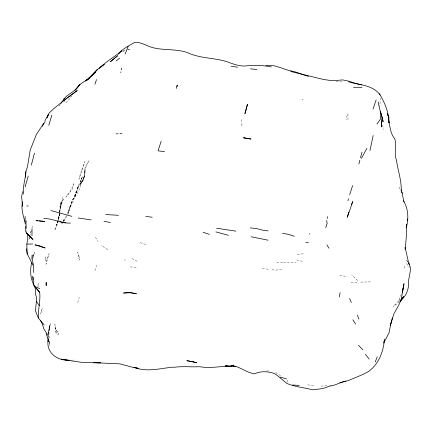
<?xml version="1.0" encoding="UTF-8"?>
<svg xmlns="http://www.w3.org/2000/svg" width="432" height="432" viewBox="0 0 432 432"><rect width="100%" height="100%" fill="white"/><g stroke="black" fill="none" stroke-linecap="round" stroke-linejoin="round"><path stroke-width="0.32" stroke-dasharray="2.16 1.62" d="M380.414 97.902L379.771 106.132M38.005 287.199L38.135 283.208L37.994 286.94M42.174 308.475L40.619 313.983L42.298 308.48M48.875 334.859L49.502 325.004L48.357 334.147L50.436 323.341L48.784 330.248L48.346 334.066M347.987 119.632L347.954 113.821L346.88 116.186L346.021 119.772M241.904 119.642L241.466 126.079L242.201 124.681M59.881 212.096C60.07 207.392 60.955 202.43 63.709 198.515L60.28 207.187L59.654 212.063M26.73 221.999L26.849 220.682L26.698 221.908M48.357 334.147L48.562 332.327L48.616 334.838M404.066 268.25L404.487 264.649M59.578 212.674L57.559 223.522L58.163 220.968M62.208 201.847C58.541 211.037 59.621 221.53 54.67 230.402L57.856 221.681L56.608 225.18L57.861 220.752M60.28 207.187L60.048 208.996L61.549 203.688M59.508 212.798L58.423 219.942L59.675 214.58L58.315 220.331M59.611 212.144L59.805 210.848M33.464 257.785L34.339 252.347L33.566 255.949M33.512 256.198L34.339 252.347M58.444 219.294L59.476 214.623L58.039 220.12M49.162 328.693L48.784 330.248L49.766 326.138M29.452 237.519L28.852 239.895L29.516 237.379M31.18 230.996L30.181 234.862M31.298 230.537L30.197 234.554M31.919 228.101L32.54 225.661M94.991 270.643L96.547 265.291M77.717 302.465L79.272 297.562M401.258 294.284L398.488 301.293L399.686 299.684L393.487 306.45L393.962 306.094M287.204 382.201L288.365 378.583M60.545 203.98L61.285 201.728L59.756 206.669L62.991 196.463M68.116 214.504L72.301 200.372L77.398 190.188C74.909 195.939 73.478 202.133 69.833 207.387L78.435 186.689L74.92 197.203C75.627 189.421 80.125 183.362 82.539 176.256L80.8 181.516L81.286 177.854L80.438 187.056L77.96 192.164L72.301 200.372L67.781 212.582L63.828 221.13M62.894 221.546L64.292 218.857L62.894 221.616M63.59 221.632L66.944 215.984M71.334 96.098L70.713 97.157L71.383 96.077M60.248 104.555L59.546 105.656L60.712 104.285M80.692 183.395L81.653 182.158M69.844 98.447L65.648 103.199L64.789 101.412M399.773 301.601L393.487 306.45M57.515 335.043L58.568 334.201L55.301 328.147L54.896 324.302L56.284 333.963L55.301 328.147L58.568 334.201M330.156 385.684L331.344 385.187M125.156 50.512L121.997 51.5L125.123 50.544M127.683 49.718L130.453 49.091L127.618 49.783M229.43 365.585L233.388 364.819M281.686 269.525L275.216 270.14L270.653 269.509M297.319 254.351L303.577 253.773M283.543 262.786L289.742 262.224L296.19 262.705M326.986 385.636L319.972 386.235M370.413 281.864L359.586 282.145M124.13 260.01L125.399 259.961M266.506 370.969L269.136 370.872M70.778 360.185L75.163 360.045M351.032 282.209L357.491 282.177M336.236 81.626L342.954 81.983M276.82 262.37L283.273 262.802M262.327 268.704L268.774 269.212M130.27 266.857L136.717 267.629M339.703 275.378L346.14 276.394M307.627 384.777L314.064 385.922M296.698 259.967L303.075 261.484M140.103 242.644L146.524 244.712M131.884 258.53L137.641 261.522M107.676 249.696L101.304 245.257M275.567 372.395L281.48 376.364M357.836 280.579L351.734 274.914M406.409 263.606L410.049 267.602M407.695 261.9L406.307 259.826L407.722 262.024M95.461 237.217L98.026 241.504M398.941 186.964L400.097 189.173M382.385 125.129L383.935 129.573M26.449 230.65L26.687 231.968M31.909 259.313L31.217 255.42L31.752 259.292M49.286 343.721L49.55 346.275M45.301 260.361L45.301 260.653L45.446 256.883L45.301 260.361M85.023 171.153C85.423 176.375 82.89 181.073 79.893 185.134L84.316 176.666L82.015 181.813L84.699 175.338L83.846 178.427L84.807 169.603L84.856 174.874L84.769 169.241L85.936 165.44L89.051 160.747L86.27 165.791L85.023 171.153M121.262 68.024L120.879 72.824L121.316 67.522L121.262 68.024M327.272 216.383L326.549 223.225L327.629 217.409L327.272 216.383M46.85 259.643L45.986 264.26L49.086 253.665L46.85 259.643M81.443 170.37L78.959 179.231L84.958 161.714L81.443 170.37M73.856 183.751L72.333 189.054L65.934 197.116L69.746 192.283L73.856 183.751M68.818 210.973L68.062 213.505L70.438 205.654L68.818 210.973M62.613 222.113L61.495 224.375L62.613 222.167M83.149 180.09L77.188 188.293L83.149 180.09M122.213 133.78L115.268 133.963L122.213 133.78M302.967 99.776L302.557 99.549L302.967 99.776M79.18 257.159L77.733 252.229L79.277 260.064L79.18 257.159"/><path stroke-width="0.65" d="M38.335 318.017L35.424 310.781L36.769 297.923L35.338 293.868L35.597 290.158L34.673 286.492L39.695 292.361C40.624 300.996 37.984 309.479 38.335 318.017L44.14 324.972M22.561 191.624L21.6 197.046L22.329 202.813C20.887 210.271 23.949 216.999 25.337 224.084M32.513 255.004C31.725 260.939 34.571 266.566 33.48 272.495M401.198 191.144C401.711 180.603 397.85 170.5 396.479 160.142C393.59 153.344 397.057 145.768 394.772 138.893C390.647 133.969 390.15 127.651 388.962 121.657M48.006 341.593L48.087 337.862M380.489 113.589L380.349 119.178L376.985 124.103M25.618 226.049L25.747 231.692L27.616 234.436L27.448 233.944L27.864 237.789L26.838 244.096L27.135 253.6L32.945 265.151M32.022 228.631L31.99 235.753M406.517 224.327L406.382 235.84L405.324 248.778M25.547 177.25L25.861 171.693L27.535 166.423L30.197 150.12L36.347 134.536L43.794 123.163M48.206 339.73C45.803 352.242 56.673 360.472 68.272 360.266L61.225 359.192L68.272 360.266M406.463 224.176L406.204 227.869C408.866 218.965 408.359 209.212 403.747 201.091M25.153 216.427L25.067 221.054L25.985 222.442L26.249 228.566M25.861 171.693C25.45 179.258 22.583 186.559 23.495 194.054M339.487 296.946L340.07 292.626M177.001 86.708L177.26 85.045L176.272 88.403M31.59 263.018C29.83 270.74 30.456 279.369 34.533 286.184M402.413 292.723L403.99 283.673L401.096 299.927L398.801 305.073L393.973 313.708L390.377 325.172L392.44 317.866M403.364 287.302L402.43 290.601M369.959 150.617L373.162 135.54M358.873 164.063L359.834 160.229M347.971 200.81L348.505 198.72M34.479 153.117L31.336 165.132M48.751 125.35L51.862 115.144M25.088 186.97L28.21 176.121M360.45 157.761L362.016 152.204M373.037 109.021L376.132 99.895M352.631 185.544L349.682 194.719M325.793 227.686L327.343 222.68M390.269 325.301L390.874 323.39L388.957 332.986L383.638 343.121L384.485 339.536C383.335 351.74 378.81 364.073 368.507 371.531C361.946 375.208 354.861 377.789 347.949 380.711C341.199 381.38 335.497 385.803 328.968 386.181C323.995 388.967 318.098 389.059 312.53 389.804C303.993 387.504 294.986 386.959 286.816 383.411C282.69 380.084 278.824 376.51 274.46 373.518C268.083 371.423 260.912 370.78 254.707 373.82C246.256 372.713 239.722 366.239 231.12 365.499L233.766 365.861M348.953 212.004L347.269 217.274L352.755 201.555L351.54 204.422M161.168 141.269L158.069 150.795L164.511 151.686M94.954 84.251L96.498 79.558M407.171 220.574L407.754 218.813M63.239 100.192C66.717 93.857 75.049 92.221 78.808 85.828C81.891 82.021 86.983 80.757 90.293 77.22M125.107 54.07L128.169 46.391M44.966 120.739L49.264 112.871L54.248 108.281L65.923 98.842L77.247 90.547L66.112 98.766L63.715 101.072M375.246 361.962L377.239 356.751M366.962 148.262L361.449 158.36M42.282 126.36L45.187 121.365M60.95 103.448L62.705 100.688M400.21 301.131C405.734 296.563 408.802 289.996 408.591 282.809C408.294 276.286 412.825 268.726 408.391 262.937M91.222 76.34L95.38 72.387L86.481 80.487L87.966 79.288L85.331 81.022C91.962 75.789 96.984 68.731 104.312 64.319L100.354 67.597M99.263 68.467C105.867 61.447 114.502 57.067 121.63 50.733L118.271 54.059C122.537 48.719 128.903 45.83 134.654 42.439C139.671 41.872 144.504 44.469 149.008 46.402C162.394 51.548 177.52 47.617 190.528 53.935C202.003 58.363 214.558 57.996 226.222 61.452C233.21 63.979 240.192 67.003 247.79 65.718C255.641 65.243 263.601 65.335 271.334 66.917M87.426 79.742L89.37 78.095M116.105 60.998L119.686 58.061M63.644 99.025L64.762 98.415M345.8 381.262L339.892 382.811M227.864 366.19C218.581 366.584 209.023 368.437 199.746 366.709C191.095 367.189 182.385 366.039 173.783 367.34M226.789 366.093L225.472 366.352L231.93 366.422L225.229 365.861L235.861 366.46M173.378 367.07C160.304 368.366 146.918 372.389 134.066 367.373M26.811 206.01L28.301 205.897M305.878 242.411L308.383 242.314M69.536 360.229L67.662 360.288L80.541 362.2L86.751 362.653L100.613 362.794L93.452 362.675L119.745 363.836L132.392 367.222L138.85 368.464L134.033 367.346M26.838 244.096L32.654 244.015M265.912 65.545C275.033 64.028 282.933 69.466 291.589 71.048C297.459 72.041 302.686 75.001 308.459 76.313M353.452 87.275L361.924 87.302M105.613 214.537L118.514 215.298M43.713 218.446C52.969 218.452 61.225 223.533 70.47 223.074M292.588 384.993L299.284 385.425M39.371 220.963L44.69 221.427L36.007 220.617L38.038 220.849M250.366 227.896L256.813 228.614L263.239 230.321L268.099 230.877M250.463 68.812L256.905 69.547M145.784 216.454L152.231 217.215M91.136 219.893L78.251 217.993M231.136 66.209L237.573 67.219M251.224 236.779L268.067 240.192M104.026 221.395L110.462 222.442M59.918 221.778L65.518 222.934M216.61 228.22L235.931 231.152M282.555 233.323L288.997 234.452L294.338 236.277M361.541 84.883L355.174 83.322L348.986 81.173L342.533 79.904L335.659 80.552L329.206 80.32L322.769 79.294L290.623 71.48M348.554 81.886C359.429 84.98 372.784 84.877 380.09 94.916M215.919 231.908L228.56 235.316M71.825 216.34L50.954 210.557M280.222 377.125L286.529 378.891M203.197 232.276L209.401 234.376M309.334 233.744L309.841 233.95M33.318 281.156L33.842 285.557L34.614 286.438L39.733 288.727M26.303 232.929L32.956 239.479L26.924 233.28M369.155 359.1L365.326 354.256M29.014 235.435L29.851 236.293M358.501 345.33L362.869 349.866M34.614 286.438L39.695 292.361M36.639 301.655L39.317 305.559M408.78 263.677L409.487 264.778L408.456 262.127L405.34 248.346M352.89 319.761L355.606 324.081M49.351 337.462L43.961 329.092L42.066 323.428L40.592 320.436M326.943 244.885L328.946 248.238M379.409 93.717C384.707 102.373 388.994 112.682 388.973 122.899L388.708 117.866L387.358 113.74L389.092 117.698M401.641 192.116L402.241 193.261L403.612 200.686M349.661 298.442L351.319 302.54M46.067 333.628L49.113 341.771M357.421 315.074L358.911 319.14M380.246 111.683L380.624 112.768L378.043 101.855M403.655 200.885L404.017 201.982M401.177 189.821L402.241 193.261M27.367 254.129L26.395 248.767M49.14 341.69L49.599 343.634M32.368 276.313L33.037 280.211M22.118 201.874L22.68 206.064M22.329 202.813L22.691 206.021M33.259 277.02L33.28 280.444M405.108 247.325L405.113 249.313M46.213 282.884L46.148 285.628L46.208 282.539L46.213 282.884M382.212 117.704L381.283 126.889L382.212 117.704L380.884 112.898L383.157 121.657L382.212 117.704M247.498 104.225L244.939 113.627L247.498 104.225M48.352 114.539L47.115 117.472L48.352 114.539M403.564 296.654L400.156 301.147L403.564 296.654M79.169 85.374L75.06 90.142L79.947 84.569L79.169 85.374M97.195 69.736L93.766 73.386L97.524 69.401L97.195 69.736M117.553 55.766L110.592 61.538L117.553 55.766M130.032 292.453L123.514 293.02L129.978 292.75L136.463 293.787L130.032 292.453M244.571 137.884L243.367 137.824L251.008 139.028L244.571 137.884M193.342 361.778L186.845 360.661L196.825 362.794L193.342 361.778M38.983 245.603L35.008 244.874L45.133 247.984L38.983 245.603"/></g></svg>
